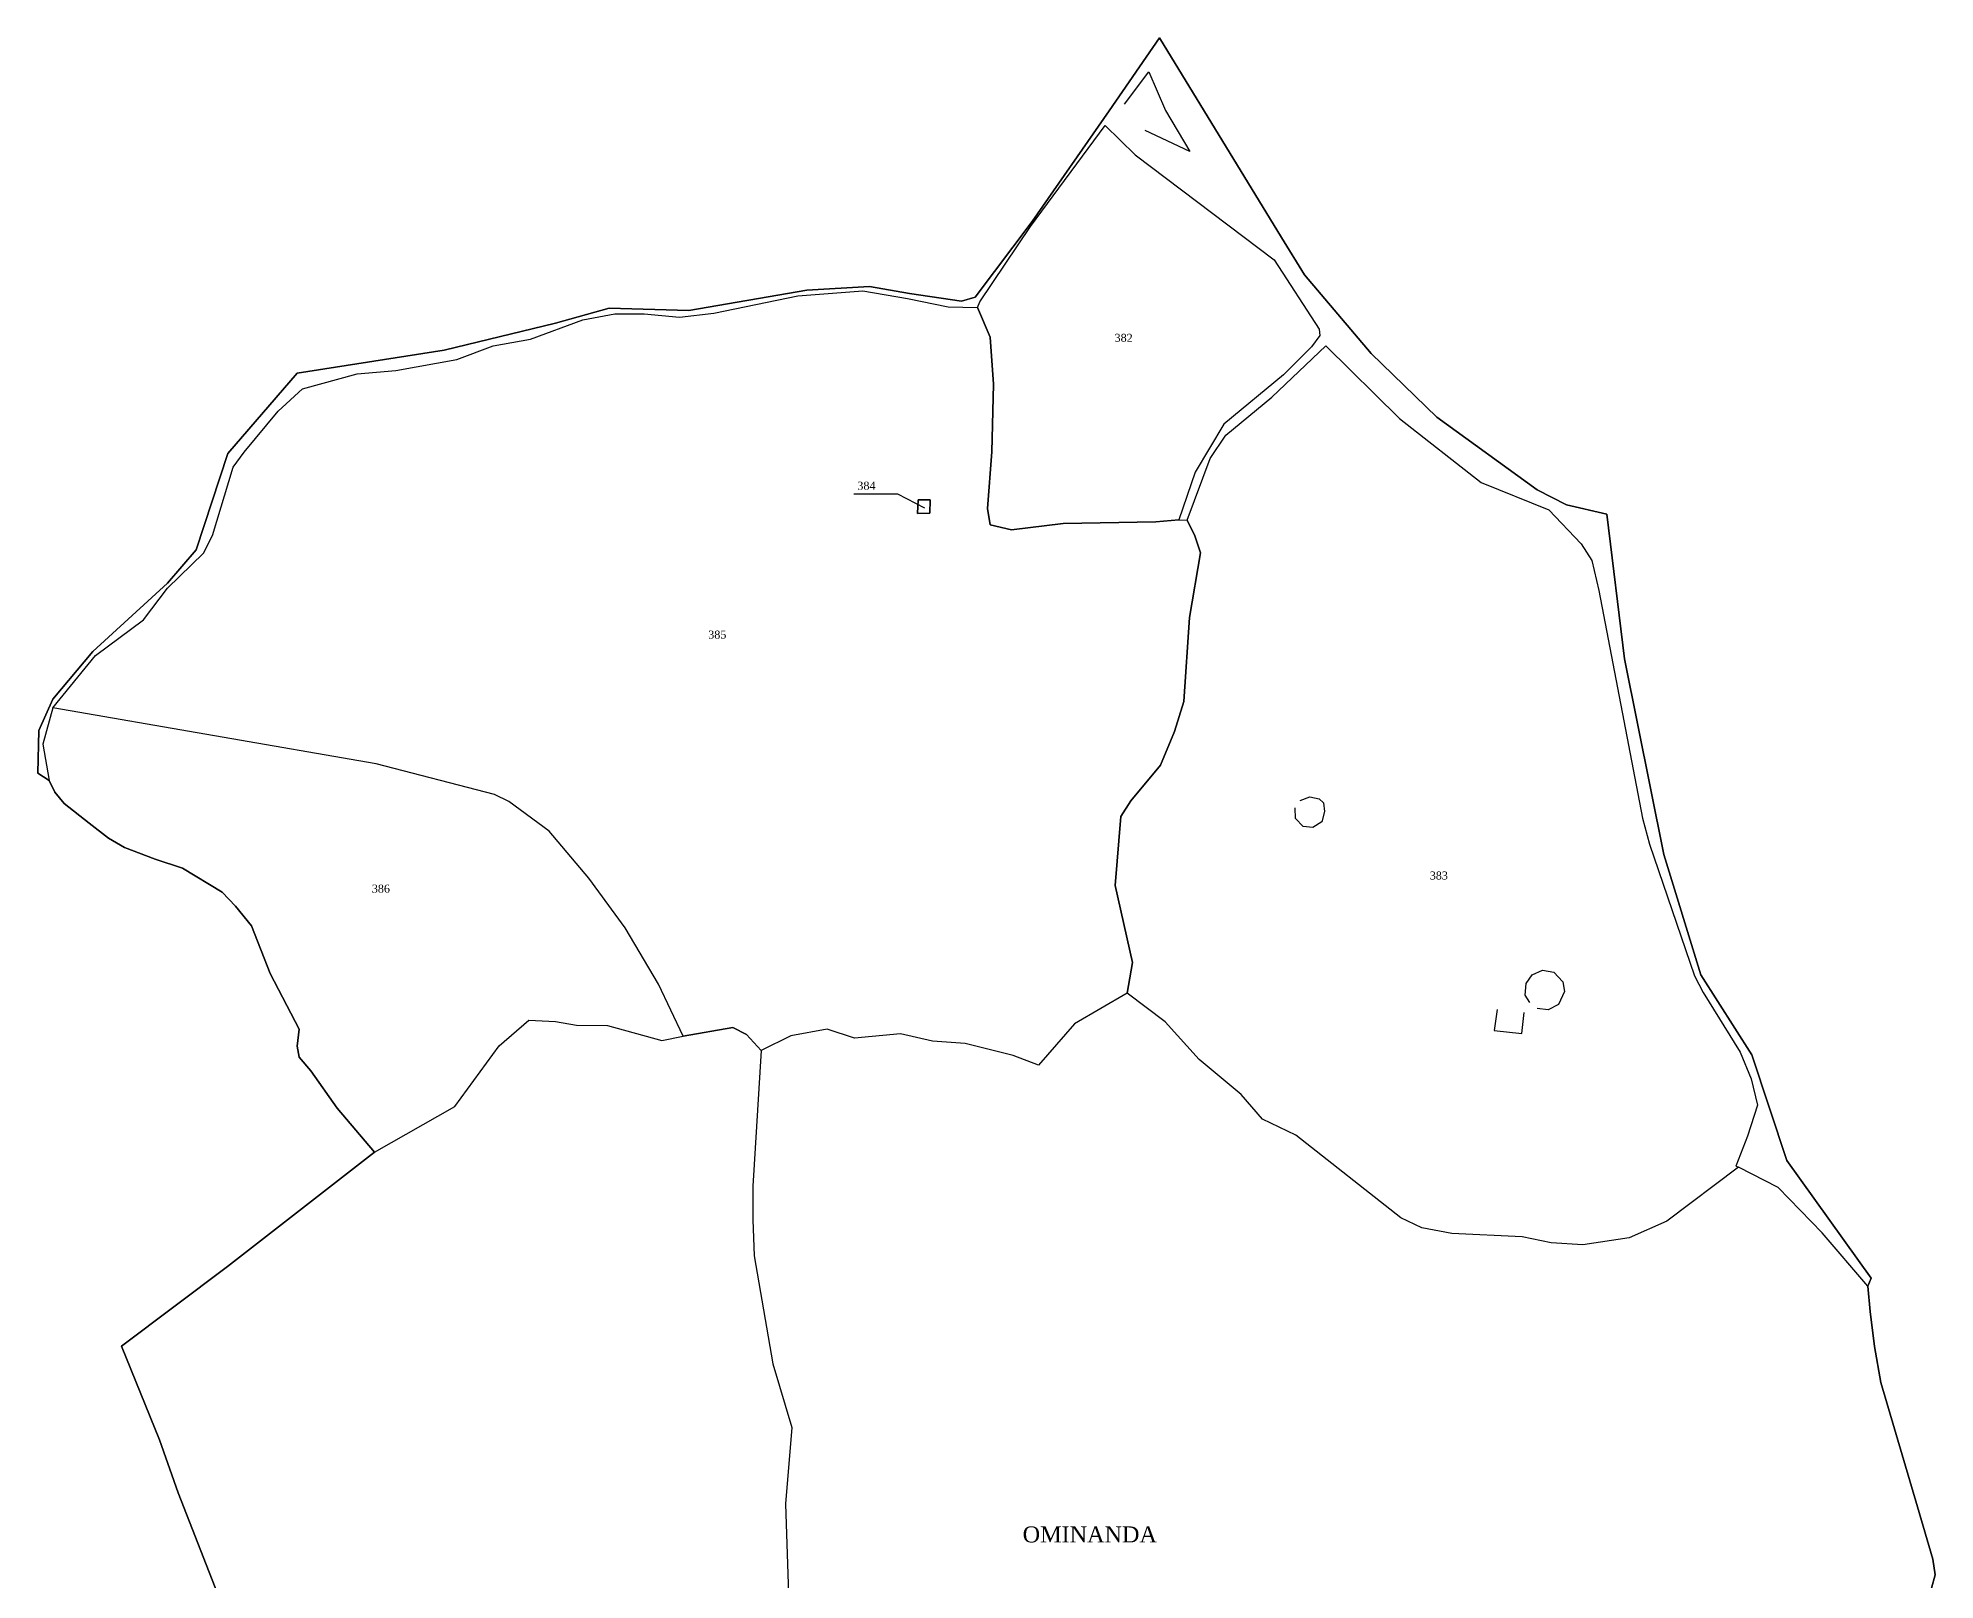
# Model space of a CAD drawing. Extents: x 1205805 to 1207436, y 6154338 to 6158020.
# Drawn here: x 1206412.2 to 1206886.3, y 6157634.7 to 6158020.1 of the extents above; entities that cross this region are included whole.
import ezdxf

# ---------------------------------------------------------------- set-up
doc = ezdxf.new("R2010")
doc.units = 0
doc.linetypes.add('CONTINU', pattern=[0])
for name, color, linetype in [('1LIEUDIT', 7, 'CONTINU'), ('1PARCELLE', 7, 'CONTINU'), ('1SECTION', 7, 'CONTINU'), ('1SUBDSECT', 7, 'CONTINU'), ('1TROUPARCELLE', 7, 'CONTINU'), ('3BATIDUR', 7, 'CONTINU'), ('3FISCLINE', 7, 'CONTINUOUS'), ('3FLECHEPAR', 7, 'CONTINU'), ('3LIEUDITTEX', 7, 'CONTINU'), ('3PARCELLETEX', 7, 'CONTINU'), ('3SENTIER', 7, 'CONTINU')]:
    doc.layers.add(name, color=color, linetype=linetype)
doc.styles.get("Standard").update_dxf_attribs({"font": 'Times New Roman'})

msp = doc.modelspace()

# ---------------------------------------------------------------- linework, layer by layer
at = {"layer": '1LIEUDIT'}
msp.add_lwpolyline([(1206457.78, 6157629.39), (1206447.26, 6157656.47), (1206442.57, 6157669.71), (1206433.07, 6157693.09), (1206459.6, 6157713), (1206496.32, 6157741.63), (1206486.94, 6157752.59), (1206480.41, 6157761.92), (1206477.52, 6157765.31), (1206476.95, 6157768.06), (1206477.47, 6157772.38), (1206470.25, 6157786.28), (1206465.56, 6157798.2), (1206461.55, 6157803.1), (1206458.21, 6157806.57), (1206448.28, 6157812.56), (1206441.52, 6157814.83), (1206433.85, 6157817.73), (1206429.84, 6157820.08), (1206424.96, 6157823.83), (1206418.75, 6157828.73), (1206416.39, 6157831.59), (1206415.02, 6157834.51), (1206412.19, 6157836.31), (1206412.43, 6157846.98), (1206415.94, 6157854.79), (1206425.93, 6157866.72), (1206444.55, 6157883.84), (1206451.71, 6157892.11), (1206459.69, 6157916.22), (1206476.98, 6157936.3), (1206513.69, 6157942.08), (1206541.57, 6157948.82), (1206554.93, 6157952.51), (1206574.84, 6157951.92), (1206604.38, 6157957.05), (1206620.04, 6157957.92), (1206630.06, 6157956.18), (1206642.99, 6157954.31), (1206646.46, 6157955.28), (1206660.69, 6157974.16), (1206679.93, 6158001.89), (1206692.54, 6158020.07), (1206723.03, 6157970.18), (1206728.74, 6157960.83), (1206745.42, 6157941.2), (1206761.82, 6157925.3), (1206786.86, 6157907.16), (1206794.23, 6157903.42), (1206804.31, 6157901.02), (1206808.74, 6157864.88), (1206818.59, 6157815.96), (1206827.79, 6157785.96), (1206840.51, 6157765.94), (1206849.26, 6157739.54), (1206870.36, 6157710.15), (1206869.52, 6157708.14), (1206870.14, 6157701.75), (1206871.24, 6157693.05), (1206872.76, 6157684.04), (1206881.96, 6157652.96), (1206885.79, 6157639.91), (1206886.34, 6157636.01), (1206881.77, 6157619.28)], dxfattribs=at)
at = {"layer": '1PARCELLE'}
for points in [[(1206697.34, 6157899.68), (1206691.55, 6157899.1), (1206668.41, 6157898.72), (1206655.53, 6157897.13), (1206650.21, 6157898.41), (1206649.54, 6157902.49), (1206650.6, 6157916.64), (1206651.04, 6157933.58), (1206650.19, 6157945.25), (1206647.03, 6157952.74), (1206647.62, 6157954.12), (1206660.26, 6157972.91), (1206678.9, 6157998.23), (1206686.43, 6157990.86), (1206721.2, 6157964.62), (1206732.42, 6157947.33), (1206732.6, 6157945.73), (1206730.47, 6157942.91), (1206723.53, 6157935.84), (1206708.62, 6157923.54), (1206701.41, 6157911.52), (1206697.34, 6157899.68)], [(1206655.95, 6157765.79), (1206643.92, 6157768.79), (1206635.78, 6157769.38), (1206627.79, 6157771.15), (1206616.25, 6157770.12), (1206609.45, 6157772.32), (1206600.33, 6157770.71), (1206592.94, 6157767), (1206589.31, 6157771.04), (1206585.84, 6157772.78), (1206573.47, 6157770.64), (1206567.25, 6157783.59), (1206558.99, 6157797.68), (1206549.89, 6157810.07), (1206539.95, 6157821.85), (1206529.87, 6157829.28), (1206526.31, 6157831.03), (1206496.75, 6157838.7), (1206415.95, 6157852.69), (1206426.6, 6157865.7), (1206438.59, 6157874.66), (1206444.61, 6157882.59), (1206453.59, 6157891.28), (1206455.84, 6157895.69), (1206460.96, 6157912.81), (1206463.75, 6157916.59), (1206472.24, 6157926.82), (1206478.32, 6157932.41), (1206491.97, 6157936.12), (1206501.64, 6157936.94), (1206516.89, 6157939.68), (1206525.93, 6157943.11), (1206535.26, 6157944.77), (1206548.4, 6157949.61), (1206556.4, 6157951.16), (1206563.67, 6157951.12), (1206572.53, 6157950.25), (1206581.11, 6157951.3), (1206602.11, 6157955.59), (1206618.34, 6157956.83), (1206629.54, 6157954.99), (1206639.69, 6157952.85), (1206647.03, 6157952.74), (1206650.19, 6157945.25), (1206651.04, 6157933.58), (1206650.6, 6157916.64), (1206649.54, 6157902.49), (1206650.21, 6157898.41), (1206655.53, 6157897.13), (1206668.41, 6157898.72), (1206691.55, 6157899.1), (1206697.34, 6157899.68), (1206699.43, 6157899.53), (1206701.3, 6157895.63), (1206702.74, 6157891.35), (1206700.03, 6157875.26), (1206698.55, 6157854.22), (1206696.27, 6157846.72), (1206692.74, 6157838.29), (1206685.31, 6157829.41), (1206682.85, 6157825.5), (1206681.45, 6157808.22), (1206685.74, 6157789.02), (1206684.42, 6157781.32), (1206671.25, 6157773.7), (1206662.28, 6157763.38), (1206655.95, 6157765.79)], [(1206837.23, 6157737.82), (1206819.33, 6157724.34), (1206809.91, 6157720.2), (1206798.27, 6157718.43), (1206790.36, 6157718.91), (1206783.13, 6157720.49), (1206765.6, 6157721.3), (1206758.06, 6157722.73), (1206752.8, 6157725.19), (1206726.6, 6157745.85), (1206718.28, 6157749.86), (1206712.88, 6157756.05), (1206702.4, 6157764.73), (1206693.88, 6157774.2), (1206684.42, 6157781.32), (1206685.74, 6157789.02), (1206681.45, 6157808.22), (1206682.85, 6157825.5), (1206685.31, 6157829.41), (1206692.74, 6157838.29), (1206696.27, 6157846.72), (1206698.55, 6157854.22), (1206700.03, 6157875.26), (1206702.74, 6157891.35), (1206701.3, 6157895.63), (1206699.43, 6157899.53), (1206705.13, 6157914.98), (1206709.06, 6157920.78), (1206720.56, 6157930.31), (1206734.07, 6157943.11), (1206752.49, 6157924.94), (1206772.87, 6157909.01), (1206789.8, 6157902.12), (1206797.9, 6157893.65), (1206800.56, 6157889.51), (1206802.33, 6157881.99), (1206813.21, 6157825.1), (1206814.98, 6157818.58), (1206826.21, 6157785.7), (1206828.37, 6157781.54), (1206837.66, 6157766.56), (1206840.36, 6157759.94), (1206841.97, 6157753.33), (1206839.44, 6157745.63), (1206836.57, 6157738.15), (1206837.23, 6157737.82)], [(1206632.19, 6157904.66), (1206635.17, 6157904.66), (1206635.08, 6157901.32), (1206632, 6157901.19), (1206632.19, 6157904.66)], [(1206573.47, 6157770.64), (1206567.25, 6157783.59), (1206558.99, 6157797.68), (1206549.89, 6157810.07), (1206539.95, 6157821.85), (1206529.87, 6157829.28), (1206526.31, 6157831.03), (1206496.75, 6157838.7), (1206415.95, 6157852.69), (1206413.41, 6157843.54), (1206415.02, 6157834.51), (1206416.39, 6157831.59), (1206418.75, 6157828.73), (1206424.96, 6157823.83), (1206429.84, 6157820.08), (1206433.85, 6157817.73), (1206441.52, 6157814.83), (1206448.28, 6157812.56), (1206458.21, 6157806.57), (1206461.55, 6157803.1), (1206465.56, 6157798.2), (1206470.25, 6157786.28), (1206477.47, 6157772.38), (1206476.95, 6157768.06), (1206477.52, 6157765.31), (1206480.41, 6157761.92), (1206486.94, 6157752.59), (1206496.32, 6157741.63), (1206516.36, 6157752.98), (1206527.46, 6157768.15), (1206534.89, 6157774.56), (1206541.53, 6157774.28), (1206546.83, 6157773.35), (1206554.5, 6157773.26), (1206568.12, 6157769.53), (1206573.47, 6157770.64)]]:
    msp.add_lwpolyline(points, close=True, dxfattribs=at)
for points in [[(1206881.77, 6157619.28), (1206886.34, 6157636.01), (1206885.79, 6157639.91), (1206881.96, 6157652.96), (1206872.76, 6157684.04), (1206871.24, 6157693.05), (1206870.14, 6157701.75), (1206869.52, 6157708.14), (1206858.15, 6157721.48), (1206847.12, 6157732.74), (1206837.23, 6157737.82), (1206837.23, 6157737.82), (1206819.33, 6157724.34), (1206809.91, 6157720.2), (1206798.27, 6157718.43), (1206790.36, 6157718.91), (1206783.13, 6157720.49), (1206765.6, 6157721.3), (1206758.06, 6157722.73), (1206752.8, 6157725.19), (1206726.6, 6157745.85), (1206718.28, 6157749.86), (1206712.88, 6157756.05), (1206702.4, 6157764.73), (1206693.88, 6157774.2), (1206684.42, 6157781.32), (1206671.25, 6157773.7), (1206662.28, 6157763.38), (1206655.95, 6157765.79), (1206643.92, 6157768.79), (1206635.78, 6157769.38), (1206627.79, 6157771.15), (1206616.25, 6157770.12), (1206609.45, 6157772.32), (1206600.33, 6157770.71), (1206592.94, 6157767), (1206590.88, 6157733.13), (1206590.86, 6157724.66), (1206591.17, 6157715.68), (1206595.9, 6157688.71), (1206600.64, 6157672.77), (1206598.99, 6157653.69), (1206600.73, 6157603.56)], [(1206457.78, 6157629.39), (1206447.26, 6157656.47), (1206442.57, 6157669.71), (1206433.07, 6157693.09), (1206459.6, 6157713), (1206496.32, 6157741.63), (1206516.36, 6157752.98), (1206527.46, 6157768.15), (1206534.89, 6157774.56), (1206541.53, 6157774.28), (1206546.83, 6157773.35), (1206554.5, 6157773.26), (1206568.12, 6157769.53), (1206573.47, 6157770.64), (1206585.84, 6157772.78), (1206589.31, 6157771.04), (1206592.94, 6157767), (1206592.94, 6157767), (1206590.88, 6157733.13), (1206590.86, 6157724.66), (1206591.17, 6157715.68), (1206595.9, 6157688.71), (1206600.64, 6157672.77), (1206598.99, 6157653.69), (1206600.73, 6157603.56)]]:
    msp.add_lwpolyline(points, dxfattribs=at)
at = {"layer": '1SECTION'}
msp.add_lwpolyline([(1206881.77, 6157619.28), (1206886.34, 6157636.01), (1206885.79, 6157639.91), (1206881.96, 6157652.96), (1206872.76, 6157684.04), (1206871.24, 6157693.05), (1206870.14, 6157701.75), (1206869.52, 6157708.14), (1206870.36, 6157710.15), (1206849.26, 6157739.54), (1206840.51, 6157765.94), (1206827.79, 6157785.96), (1206818.59, 6157815.96), (1206808.74, 6157864.88), (1206804.31, 6157901.02), (1206794.23, 6157903.42), (1206786.86, 6157907.16), (1206761.82, 6157925.3), (1206745.42, 6157941.2), (1206728.74, 6157960.83), (1206723.03, 6157970.18), (1206692.54, 6158020.07), (1206679.93, 6158001.89), (1206660.69, 6157974.16), (1206646.46, 6157955.28), (1206642.99, 6157954.31), (1206630.06, 6157956.18), (1206620.04, 6157957.92), (1206604.38, 6157957.05), (1206574.84, 6157951.92), (1206554.93, 6157952.51), (1206541.57, 6157948.82), (1206513.69, 6157942.08), (1206476.98, 6157936.3), (1206459.69, 6157916.22), (1206451.71, 6157892.11), (1206444.55, 6157883.84), (1206425.93, 6157866.72), (1206415.94, 6157854.79), (1206412.43, 6157846.98), (1206412.19, 6157836.31), (1206415.02, 6157834.51), (1206416.39, 6157831.59), (1206418.75, 6157828.73), (1206424.96, 6157823.83), (1206429.84, 6157820.08), (1206433.85, 6157817.73), (1206441.52, 6157814.83), (1206448.28, 6157812.56), (1206458.21, 6157806.57), (1206461.55, 6157803.1), (1206465.56, 6157798.2), (1206470.25, 6157786.28), (1206477.47, 6157772.38), (1206476.95, 6157768.06), (1206477.52, 6157765.31), (1206480.41, 6157761.92), (1206486.94, 6157752.59), (1206496.32, 6157741.63), (1206459.6, 6157713), (1206433.07, 6157693.09), (1206442.57, 6157669.71), (1206447.26, 6157656.47), (1206457.78, 6157629.39)], dxfattribs=at)
at = {"layer": '1SUBDSECT'}
msp.add_lwpolyline([(1206457.78, 6157629.39), (1206447.26, 6157656.47), (1206442.57, 6157669.71), (1206433.07, 6157693.09), (1206459.6, 6157713), (1206496.32, 6157741.63), (1206486.94, 6157752.59), (1206480.41, 6157761.92), (1206477.52, 6157765.31), (1206476.95, 6157768.06), (1206477.47, 6157772.38), (1206470.25, 6157786.28), (1206465.56, 6157798.2), (1206461.55, 6157803.1), (1206458.21, 6157806.57), (1206448.28, 6157812.56), (1206441.52, 6157814.83), (1206433.85, 6157817.73), (1206429.84, 6157820.08), (1206424.96, 6157823.83), (1206418.75, 6157828.73), (1206416.39, 6157831.59), (1206415.02, 6157834.51), (1206412.19, 6157836.31), (1206412.43, 6157846.98), (1206415.94, 6157854.79), (1206425.93, 6157866.72), (1206444.55, 6157883.84), (1206451.71, 6157892.11), (1206459.69, 6157916.22), (1206476.98, 6157936.3), (1206513.69, 6157942.08), (1206541.57, 6157948.82), (1206554.93, 6157952.51), (1206574.84, 6157951.92), (1206604.38, 6157957.05), (1206620.04, 6157957.92), (1206630.06, 6157956.18), (1206642.99, 6157954.31), (1206646.46, 6157955.28), (1206660.69, 6157974.16), (1206679.93, 6158001.89), (1206692.54, 6158020.07), (1206723.03, 6157970.18), (1206728.74, 6157960.83), (1206745.42, 6157941.2), (1206761.82, 6157925.3), (1206786.86, 6157907.16), (1206794.23, 6157903.42), (1206804.31, 6157901.02), (1206808.74, 6157864.88), (1206818.59, 6157815.96), (1206827.79, 6157785.96), (1206840.51, 6157765.94), (1206849.26, 6157739.54), (1206870.36, 6157710.15), (1206869.52, 6157708.14), (1206870.14, 6157701.75), (1206871.24, 6157693.05), (1206872.76, 6157684.04), (1206881.96, 6157652.96), (1206885.79, 6157639.91), (1206886.34, 6157636.01), (1206881.77, 6157619.28)], dxfattribs=at)
at = {"layer": '1TROUPARCELLE'}
msp.add_lwpolyline([(1206632.19, 6157904.66), (1206635.17, 6157904.66), (1206635.08, 6157901.32), (1206632, 6157901.19), (1206632.19, 6157904.66)], close=True, dxfattribs=at)
at = {"layer": '3BATIDUR'}
msp.add_lwpolyline([(1206632.19, 6157904.66), (1206632, 6157901.19), (1206635.08, 6157901.32), (1206635.17, 6157904.66), (1206632.19, 6157904.66)], close=True, dxfattribs=at)
at = {"layer": '3FISCLINE'}
for points in [[(1206727.67, 6157829.48), (1206730.06, 6157830.4), (1206732.44, 6157829.95), (1206733.47, 6157828.88), (1206733.72, 6157826.78), (1206733.04, 6157824.16), (1206730.82, 6157822.72), (1206728.42, 6157823.03), (1206726.53, 6157825.01), (1206726.38, 6157827.64)], [(1206785.07, 6157779.01), (1206783.9, 6157780.83), (1206784.18, 6157783.72), (1206785.66, 6157785.92), (1206788.24, 6157787.06), (1206791.02, 6157786.63), (1206793.29, 6157784.21), (1206793.74, 6157781.8), (1206792.26, 6157778.55), (1206789.65, 6157777.21), (1206786.93, 6157777.5)], [(1206776.89, 6157777.3), (1206776.14, 6157772), (1206783.1, 6157771.3), (1206783.64, 6157776.48)]]:
    msp.add_lwpolyline(points, dxfattribs=at)
at = {"layer": '3FLECHEPAR'}
msp.add_lwpolyline([(1206616.07, 6157906.17), (1206626.99, 6157906.15), (1206633.81, 6157902.67)], dxfattribs=at)
at = {"layer": '3SENTIER'}
msp.add_lwpolyline([(1206683.72, 6158003.48), (1206689.81, 6158011.57), (1206694.02, 6158001.94), (1206700.09, 6157991.7), (1206688.89, 6157996.98)], dxfattribs=at)

# ---------------------------------------------------------------- texts
at = {"layer": '3LIEUDITTEX'}
msp.add_text('OMINANDA', height=4, dxfattribs=at).set_placement((1206658.3, 6157644.08))
at = {"layer": '3PARCELLETEX'}
for s, p in [('382', (1206681.28, 6157944.13)), ('384', (1206616.99, 6157907.17)), ('385', (1206579.72, 6157869.96)), ('383', (1206760.05, 6157809.75)), ('386', (1206495.64, 6157806.47))]:
    msp.add_text(s, height=2, dxfattribs=at).set_placement(p)

doc.saveas('drawing.dxf')
